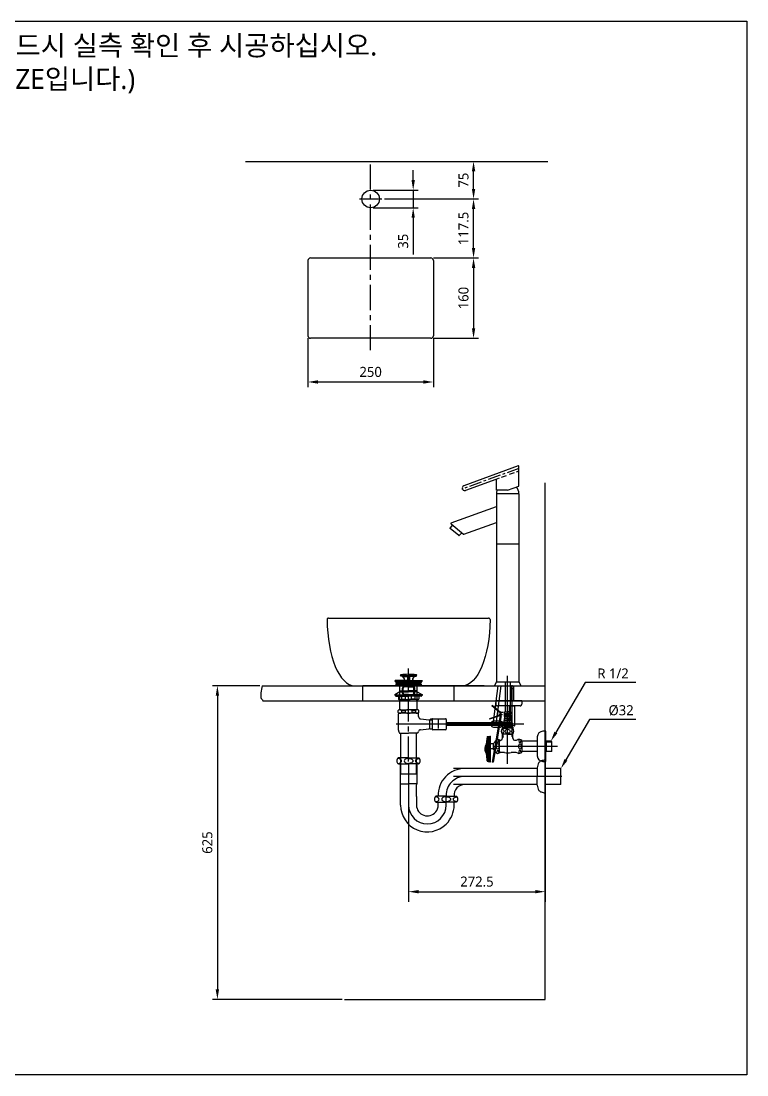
# Model space of a CAD drawing. Extents: x 0 to 3100, y 0 to 2100.
# Drawn here: x 1653 to 3100, y 0 to 2100 of the extents above; entities that cross this region are included whole.
import ezdxf

# ---------------------------------------------------------------- set-up
doc = ezdxf.new("R2010")
doc.units = 0
doc.header["$LTSCALE"] = 20
doc.header["$MEASUREMENT"] = 0
doc.linetypes.add('CENTER', pattern=[2, 1.25, -0.25, 0.25, -0.25])
doc.layers.get('0').update_dxf_attribs({"linetype": 'CONTINUOUS'})
doc.layers.get('DEFPOINTS').update_dxf_attribs({"linetype": 'CONTINUOUS'})
for name, color, linetype in [('1', 1, 'CONTINUOUS'), ('3', 3, 'CONTINUOUS'), ('4', 4, 'CONTINUOUS'), ('5', 5, 'CONTINUOUS'), ('6', 6, 'CONTINUOUS'), ('7', 7, 'CONTINUOUS'), ('CENTER', 2, 'CENTER'), ('CL', 2, 'CENTER'), ('D', 2, 'CONTINUOUS'), ('DWG', 7, 'CONTINUOUS')]:
    doc.layers.add(name, color=color, linetype=linetype)
doc.styles.add('GHS', font='romans', dxfattribs={"bigfont": 'ghs'})
doc.styles.get("Standard").update_dxf_attribs({"font": 'NanumGothic.ttf'})
doc.dimstyles.get("Standard").update_dxf_attribs({"dimtxt": 2.5, "dimasz": 2, "dimexe": 2, "dimexo": 1, "dimgap": 1.5, "dimtad": 1, "dimdec": 0, "dimlfac": 10, "dimrnd": 0.5, "dimzin": 0, "dimdsep": 46, "dimtxsty": 'Standard', "dimcen": 0, "dimclrt": 2, "dimadec": 0, "dimazin": 0, "dimtfac": 1, "dimtdec": 0, "dimtmove": 0, "dimatfit": 3, "dimfxl": 1, "dimtolj": 1, "dimtzin": 0, "dimarcsym": 0})

# ---------------------------------------------------------------- blocks, each defined once
blk = doc.blocks.new('*D54')
at = {"layer": '1', "color": 3, "lineweight": -2, "transparency": 16777216}
for p, q in [((2698.1, 665.1), (2698.1, 345.1)), ((2425.6, 619.7), (2425.6, 345.1)), ((2445.6, 365.1), (2678.1, 365.1))]:
    blk.add_line(p, q, dxfattribs=at)
at = {"layer": '1', "color": 3, "transparency": 16777216}
for points in [[(2445.6, 368.5), (2445.6, 361.8), (2425.6, 365.1)], [(2678.1, 368.5), (2678.1, 361.8), (2698.1, 365.1)]]:
    blk.add_solid(points, dxfattribs=at)
at = {"layer": 'DEFPOINTS', "color": 0, "transparency": 16777216}
for p in [(2698.1, 665.1), (2425.6, 619.7), (2698.1, 365.1)]:
    blk.add_point(p, dxfattribs=at)
at = {"layer": '1', "color": 2, "transparency": 16777216, "insert": (2561.9, 385.1), "char_height": 20, "attachment_point": 5}
blk.add_mtext('\\A1;272.5', dxfattribs=at)
blk = doc.blocks.new('*D55')
at = {"layer": '3', "color": 3, "lineweight": -2, "transparency": 16777216}
for p, q in [((2129, 775.5), (2034.7, 775.5)), ((2044.7, 755.5), (2044.7, 170.5)), ((2293.1, 150.5), (2034.7, 150.5))]:
    blk.add_line(p, q, dxfattribs=at)
at = {"layer": '3', "color": 3, "transparency": 16777216}
for points in [[(2041.3, 755.5), (2048, 755.5), (2044.7, 775.5)], [(2041.3, 170.5), (2048, 170.5), (2044.7, 150.5)]]:
    blk.add_solid(points, dxfattribs=at)
at = {"layer": 'DEFPOINTS', "color": 0, "transparency": 16777216}
for p in [(2134, 775.5), (2044.7, 150.5), (2298.1, 150.5)]:
    blk.add_point(p, dxfattribs=at)
at = {"layer": '3', "color": 2, "transparency": 16777216, "insert": (2024.7, 463), "char_height": 20, "attachment_point": 5, "rotation": 90}
blk.add_mtext('\\A1;625', dxfattribs=at)
blk = doc.blocks.new('*D56')
at = {"layer": '3', "color": 3, "lineweight": -2, "transparency": 16777216}
for p, q in [((2377.6, 1745.5), (2565.2, 1745.5)), ((2555.2, 1648), (2555.2, 1725.5)), ((2475.1, 1628), (2565.2, 1628))]:
    blk.add_line(p, q, dxfattribs=at)
at = {"layer": '3', "color": 3, "transparency": 16777216}
for points in [[(2551.9, 1725.5), (2558.6, 1725.5), (2555.2, 1745.5)], [(2551.9, 1648), (2558.6, 1648), (2555.2, 1628)]]:
    blk.add_solid(points, dxfattribs=at)
at = {"layer": 'DEFPOINTS', "color": 0, "transparency": 16777216}
for p in [(2372.6, 1745.5), (2555.2, 1745.5), (2470.1, 1628)]:
    blk.add_point(p, dxfattribs=at)
at = {"layer": '3', "color": 2, "transparency": 16777216, "insert": (2535.2, 1686.7), "char_height": 20, "attachment_point": 5, "rotation": 90}
blk.add_mtext('\\A1;117.5', dxfattribs=at)
blk = doc.blocks.new('*D57')
at = {"layer": '3', "color": 3, "lineweight": -2, "transparency": 16777216}
for p, q in [((2377.6, 1820.5), (2565.2, 1820.5)), ((2555.2, 1765.5), (2555.2, 1800.5)), ((2377.6, 1745.5), (2565.2, 1745.5))]:
    blk.add_line(p, q, dxfattribs=at)
at = {"layer": '3', "color": 3, "transparency": 16777216}
for points in [[(2551.9, 1800.5), (2558.6, 1800.5), (2555.2, 1820.5)], [(2551.9, 1765.5), (2558.6, 1765.5), (2555.2, 1745.5)]]:
    blk.add_solid(points, dxfattribs=at)
at = {"layer": 'DEFPOINTS', "color": 0, "transparency": 16777216}
for p in [(2372.6, 1820.5), (2555.2, 1820.5), (2372.6, 1745.5)]:
    blk.add_point(p, dxfattribs=at)
at = {"layer": '3', "color": 2, "transparency": 16777216, "insert": (2535.2, 1783), "char_height": 20, "attachment_point": 5, "rotation": 90}
blk.add_mtext('\\A1;75', dxfattribs=at)
blk = doc.blocks.new('*D58')
at = {"layer": '3', "color": 3, "lineweight": -2, "transparency": 16777216}
for p, q in [((2434.9, 1783), (2434.9, 1803)), ((2355.1, 1763), (2444.9, 1763)), ((2434.9, 1763), (2434.9, 1728)), ((2355.1, 1728), (2444.9, 1728)), ((2434.9, 1708), (2434.9, 1634.6))]:
    blk.add_line(p, q, dxfattribs=at)
at = {"layer": '3', "color": 3, "transparency": 16777216}
for points in [[(2431.6, 1783), (2438.2, 1783), (2434.9, 1763)], [(2431.6, 1708), (2438.2, 1708), (2434.9, 1728)]]:
    blk.add_solid(points, dxfattribs=at)
at = {"layer": 'DEFPOINTS', "color": 0, "transparency": 16777216}
for p in [(2350.1, 1763), (2350.1, 1728), (2434.9, 1728)]:
    blk.add_point(p, dxfattribs=at)
at = {"layer": '3', "color": 2, "transparency": 16777216, "insert": (2414.9, 1661.3), "char_height": 20, "attachment_point": 5, "rotation": 90}
blk.add_mtext('\\A1;35', dxfattribs=at)
blk = doc.blocks.new('*D59')
at = {"layer": '3', "color": 3, "lineweight": -2, "transparency": 16777216}
for p, q in [((2475.1, 1628), (2565.2, 1628)), ((2555.2, 1608), (2555.2, 1488)), ((2475.1, 1468), (2565.2, 1468))]:
    blk.add_line(p, q, dxfattribs=at)
at = {"layer": '3', "color": 3, "transparency": 16777216}
for points in [[(2551.9, 1608), (2558.6, 1608), (2555.2, 1628)], [(2551.9, 1488), (2558.6, 1488), (2555.2, 1468)]]:
    blk.add_solid(points, dxfattribs=at)
at = {"layer": 'DEFPOINTS', "color": 0, "transparency": 16777216}
for p in [(2470.1, 1628), (2470.1, 1468), (2555.2, 1468)]:
    blk.add_point(p, dxfattribs=at)
at = {"layer": '3', "color": 2, "transparency": 16777216, "insert": (2535.2, 1548), "char_height": 20, "attachment_point": 5, "rotation": 90}
blk.add_mtext('\\A1;160', dxfattribs=at)
blk = doc.blocks.new('*D60')
at = {"layer": '3', "color": 3, "lineweight": -2, "transparency": 16777216}
for p, q in [((2225.1, 1468), (2225.1, 1370.8)), ((2475.1, 1468), (2475.1, 1370.8)), ((2245.1, 1380.8), (2455.1, 1380.8))]:
    blk.add_line(p, q, dxfattribs=at)
at = {"layer": '3', "color": 3, "transparency": 16777216}
for points in [[(2245.1, 1384.2), (2245.1, 1377.5), (2225.1, 1380.8)], [(2455.1, 1384.2), (2455.1, 1377.5), (2475.1, 1380.8)]]:
    blk.add_solid(points, dxfattribs=at)
at = {"layer": 'DEFPOINTS', "color": 0, "transparency": 16777216}
for p in [(2225.1, 1473), (2475.1, 1473), (2475.1, 1380.8)]:
    blk.add_point(p, dxfattribs=at)
at = {"layer": '3', "color": 2, "transparency": 16777216, "insert": (2350.1, 1400.8), "char_height": 20, "attachment_point": 5}
blk.add_mtext('\\A1;250', dxfattribs=at)

msp = doc.modelspace()

# ---------------------------------------------------------------- linework, layer by layer
at = {"color": 7}
for p, q in [((2225.1471, 1622.9554), (2225.1471, 1472.9554)), ((2230.1471, 1627.9554), (2470.1471, 1627.9554)), ((2475.1471, 1622.9554), (2475.1471, 1472.9554)), ((2470.1471, 1467.9554), (2230.1471, 1467.9554)), ((2274.70976, 775.50261), (2425.64128, 775.50261)), ((2576.5728, 775.50261), (2425.64128, 775.50261))]:
    msp.add_line(p, q, dxfattribs=at)
for p, q in [((2266.15498, 910.50261), (2585.12757, 910.50261)), ((2318.14128, 775.50261), (2533.14128, 775.50261)), ((2318.14128, 775.50261), (2368.14128, 775.50261)), ((2318.14128, 775.50261), (2348.14128, 775.50261))]:
    msp.add_line(p, q)
msp.add_lwpolyline([(2516.64128, 775.50261), (2425.64128, 775.50261), (2334.64128, 775.50261)])
for centre, start, end in [((2230.1471, 1622.9554), 90, 180), ((2470.1471, 1622.9554), 0, 90), ((2230.1471, 1472.9554), 180, 270), ((2470.1471, 1472.9554), 270, 0)]:
    msp.add_arc(centre, 5, start, end, dxfattribs=at)
for centre, start, end in [((2266.15498, 907.50261), 90, 180.52358453), ((2585.12757, 907.50261), 359.47641547, 90)]:
    msp.add_arc(centre, 3, start, end)
msp.add_ellipse((2318.14128, 910.50261), major_axis=(0, 135), ratio=0.4074074074, start_param=1.593223499, end_param=3.1415926536)
at = {"extrusion": (0, 0, -1)}
msp.add_ellipse((2533.14128, 910.50261), major_axis=(0, 135), ratio=0.4074074074, start_param=1.593223499, end_param=3.1415926536, dxfattribs=at)
at = {"layer": '1'}
for p, q in [((2698.14128, 150.50261), (2698.14128, 1179.72416)), ((2334.64128, 745.50261), (2334.64128, 775.50261)), ((2516.64128, 745.50261), (2516.64128, 775.50261)), ((2298.14128, 150.50261), (2698.14128, 150.50261))]:
    msp.add_line(p, q, dxfattribs=at)
at = {"layer": '1', "color": 3}
for p, q in [((2777.49101, 781.69094), (2719.24635, 682.20937)), ((2878.726, 781.69094), (2777.49101, 781.69094)), ((2786.28444, 708.01815), (2739.3383, 627.83437)), ((2878.726, 708.01815), (2786.28444, 708.01815))]:
    msp.add_line(p, q, dxfattribs=at)
at = {"layer": '1'}
msp.add_open_spline([(2134.03031, 775.50261), (2132.47332, 770.69255), (2131.48378, 762.93881), (2130.38503, 751.51331), (2134.16337, 747.84228), (2135.49564, 745.50261)], degree=3, knots=[0.795697532, 0.795697532, 0.795697532, 0.795697532, 2.2002718372, 3.1617295052, 4.1110891985, 4.1110891985, 4.1110891985, 4.1110891985], dxfattribs=at)
at = {"layer": '1', "color": 3}
for points in [[(2722.12292, 680.52519), (2716.36978, 683.89355), (2709.14128, 664.94996)], [(2742.21487, 626.15019), (2736.46173, 629.51855), (2729.23322, 610.57496)]]:
    msp.add_solid(points, dxfattribs=at)
at = {"layer": '3'}
for p, q in [((2398.64128, 785.29569), (2398.64128, 784.69569)), ((2398.64128, 784.69569), (2400.7835, 783.19569)), ((2398.64128, 784.69569), (2425.64128, 784.69569)), ((2408.34128, 785.69569), (2399.04128, 785.69569)), ((2400.33944, 782.99569), (2400.33944, 781.69569)), ((2400.33944, 778.69569), (2400.33944, 777.39569)), ((2406.64128, 783.19569), (2400.53944, 783.19569)), ((2425.64128, 777.19569), (2400.53944, 777.19569)), ((2425.64128, 781.19569), (2400.83944, 781.19569)), ((2425.64128, 779.19569), (2400.83944, 779.19569)), ((2406.64128, 783.19569), (2425.64128, 783.19569)), ((2408.14128, 746.60129), (2408.14128, 777.19569)), ((2425.64128, 785.69569), (2408.34128, 785.69569)), ((2410.64128, 794.29569), (2409.40996, 796.4284)), ((2409.5265, 796.22655), (2425.64128, 796.22655)), ((2425.64128, 794.29569), (2410.64128, 794.29569)), ((2413.15655, 794.1114), (2423.89128, 793.41003)), ((2417.36662, 789.4164), (2414.64841, 793.26937)), ((2415.28485, 785.69569), (2416.73237, 786.53142)), ((2425.64128, 794.29569), (2423.89128, 793.41003)), ((2423.89128, 793.41003), (2423.89128, 785.69569)), ((2425.1236, 794.0337), (2424.69128, 787.62582)), ((2424.69128, 787.65002), (2425.64128, 787.65002)), ((2424.89438, 785.69569), (2424.69128, 787.65002)), ((2441.75606, 796.22655), (2425.64128, 796.22655)), ((2425.64128, 794.29569), (2440.64128, 794.29569)), ((2425.64128, 794.29569), (2427.39128, 793.41003)), ((2426.59128, 787.65002), (2425.64128, 787.65002)), ((2425.64128, 785.69569), (2442.94128, 785.69569)), ((2452.64128, 784.69569), (2425.64128, 784.69569)), ((2444.64128, 783.19569), (2425.64128, 783.19569)), ((2425.64128, 781.19569), (2450.44311, 781.19569)), ((2425.64128, 779.19569), (2450.44311, 779.19569)), ((2425.64128, 777.19569), (2450.74311, 777.19569)), ((2426.15895, 794.0337), (2426.59128, 787.62582)), ((2426.38818, 785.69569), (2426.59128, 787.65002)), ((2438.126, 794.1114), (2427.39128, 793.41003)), ((2427.39128, 793.41003), (2427.39128, 785.69569)), ((2433.91594, 789.4164), (2436.63415, 793.26937)), ((2435.9977, 785.69569), (2434.55018, 786.53142)), ((2440.64128, 794.29569), (2441.8726, 796.4284)), ((2442.94128, 785.69569), (2452.24128, 785.69569)), ((2443.14128, 746.60129), (2443.14128, 777.19569)), ((2444.64128, 783.19569), (2450.74311, 783.19569)), ((2452.64128, 784.69569), (2450.49906, 783.19569)), ((2450.94311, 782.99569), (2450.94311, 781.69569)), ((2450.94311, 778.69569), (2450.94311, 777.39569)), ((2452.64128, 785.29569), (2452.64128, 784.69569)), ((2408.14128, 763.60129), (2398.14128, 757.60129)), ((2398.14128, 756.60129), (2398.14128, 757.60129)), ((2398.14128, 757.60129), (2425.64128, 757.60129)), ((2408.14128, 756.60129), (2398.14128, 756.60129)), ((2399.94915, 756.60129), (2399.94915, 755.30129)), ((2408.84128, 765.69569), (2408.14128, 766.90813)), ((2408.14128, 765.69569), (2425.64128, 765.69569)), ((2408.14128, 763.60129), (2425.64128, 763.60129)), ((2443.14128, 756.60129), (2408.14128, 756.60129)), ((2408.84128, 763.60129), (2408.84128, 765.69569)), ((2413.26691, 760.69569), (2413.26691, 770.69569)), ((2415.03468, 760.69569), (2415.03468, 770.69569)), ((2425.64128, 773.19569), (2415.76691, 773.19569)), ((2425.64128, 758.19569), (2415.76691, 758.19569)), ((2425.64128, 757.60129), (2417.32369, 757.60129)), ((2425.64128, 773.19569), (2435.51565, 773.19569)), ((2443.14128, 765.69569), (2425.64128, 765.69569)), ((2443.14128, 763.60129), (2425.64128, 763.60129)), ((2425.64128, 758.19569), (2435.51565, 758.19569)), ((2453.14128, 757.60129), (2425.64128, 757.60129)), ((2436.24788, 760.69569), (2436.24788, 770.69569)), ((2438.01565, 760.69569), (2438.01565, 770.69569)), ((2442.44128, 765.69569), (2443.14128, 766.90813)), ((2442.44128, 763.60129), (2442.44128, 765.69569)), ((2443.14128, 763.60129), (2453.14128, 757.60129)), ((2443.14128, 756.60129), (2453.14128, 756.60129)), ((2451.33341, 756.60129), (2451.33341, 755.30129)), ((2453.14128, 756.60129), (2453.14128, 757.60129)), ((2400.44915, 754.80129), (2405.44915, 754.80129)), ((2405.44915, 754.80129), (2405.44915, 748.67864)), ((2405.44915, 754.80129), (2425.64128, 754.80129)), ((2406.44915, 748.10129), (2405.44915, 748.67864)), ((2406.44915, 748.10129), (2407.84915, 748.10129)), ((2407.84915, 748.10129), (2425.64128, 748.10129)), ((2408.14128, 727.69005), (2408.14128, 748.10129)), ((2412.22393, 748.67864), (2412.22393, 754.80129)), ((2412.22393, 748.67864), (2419.62459, 748.67864)), ((2419.62459, 748.67864), (2419.62459, 754.80129)), ((2445.83341, 754.80129), (2425.64128, 754.80129)), ((2443.43341, 748.10129), (2425.64128, 748.10129)), ((2431.65796, 748.67864), (2431.65796, 754.80129)), ((2439.05863, 748.67864), (2431.65796, 748.67864)), ((2439.05863, 748.67864), (2439.05863, 754.80129)), ((2443.14128, 727.69005), (2443.14128, 748.10129)), ((2444.83341, 748.10129), (2443.43341, 748.10129)), ((2444.83341, 748.10129), (2445.83341, 748.67864)), ((2450.83341, 754.80129), (2445.83341, 754.80129)), ((2445.83341, 754.80129), (2445.83341, 748.67864)), ((2404.89758, 722.13907), (2404.89758, 726.25232)), ((2405.64128, 687.09335), (2405.64128, 719.69569)), ((2425.64128, 720.69569), (2406.64128, 720.69569)), ((2408.28497, 727.69569), (2425.39758, 727.69569)), ((2411.67236, 726.25232), (2411.67236, 722.13907)), ((2411.67236, 726.25232), (2419.07303, 726.25232)), ((2411.67236, 722.13907), (2419.07303, 722.13907)), ((2419.07303, 726.25232), (2419.07303, 722.13907)), ((2442.99758, 720.69569), (2425.64128, 720.69569)), ((2442.99758, 727.69569), (2425.88497, 727.69569)), ((2439.61019, 726.25232), (2432.20953, 726.25232)), ((2432.20953, 726.25232), (2432.20953, 722.13907)), ((2439.61019, 722.13907), (2432.20953, 722.13907)), ((2439.61019, 726.25232), (2439.61019, 722.13907)), ((2442.44128, 720.69569), (2442.99758, 720.69569)), ((2442.99758, 720.69569), (2443.39758, 720.69569)), ((2444.64128, 720.69569), (2443.14128, 720.69569)), ((2445.64128, 714.33145), (2445.64128, 719.69569)), ((2446.38497, 722.13907), (2446.38497, 726.25232)), ((2655.36376, 698.87674), (2401.08713, 698.87674)), ((2450.10861, 709.35991), (2466.14284, 707.64195)), ((2468.17151, 707.89569), (2473.27708, 707.89569)), ((2468.31059, 689.44569), (2468.31059, 707.94569)), ((2469.64128, 708.69569), (2469.64128, 707.89569)), ((2473.30248, 708.69569), (2469.64128, 708.69569)), ((2473.27708, 707.89569), (2473.27708, 708.89569)), ((2473.27708, 688.49569), (2473.27708, 707.89569)), ((2474.07708, 709.69569), (2499.27708, 709.69569)), ((2485.64128, 690.15778), (2485.64128, 707.59569)), ((2500.77708, 708.19569), (2500.77708, 702.4245)), ((2500.77708, 702.4245), (2500.77708, 689.19569)), ((2617.27451, 701.37674), (2500.77708, 701.37674)), ((2617.17853, 696.37674), (2500.77708, 696.37674)), ((2594.68233, 693.18534), (2606.00496, 693.16796)), ((2605.75887, 704.66835), (2594.69998, 704.68532)), ((2609.04526, 704.6633), (2605.75887, 704.66835)), ((2606.00496, 693.16796), (2609.02761, 693.16332)), ((2632.36836, 701.37674), (2608.97611, 701.37674)), ((2632.35915, 696.37674), (2609.02365, 696.37674)), ((2632.35992, 696.37751), (2632.3676, 701.3775)), ((2632.86683, 700.87673), (2632.3676, 701.3775)), ((2632.86069, 696.87674), (2632.86683, 700.87673)), ((2407.64128, 680.69569), (2425.64128, 680.69569)), ((2409.76628, 680.69569), (2409.76628, 599.69569)), ((2443.64128, 680.69569), (2425.64128, 680.69569)), ((2441.51628, 599.69569), (2441.51628, 680.69569)), ((2449.51016, 687.96736), (2466.14284, 689.74943)), ((2468.31059, 689.44569), (2473.27708, 689.44569)), ((2469.64128, 688.69569), (2469.64128, 689.49569)), ((2473.30248, 688.69569), (2469.64128, 688.69569)), ((2499.27708, 687.69569), (2474.07708, 687.69569)), ((2409.76628, 599.69569), (2441.51628, 599.69569)), ((2441.51628, 599.69569), (2440.81628, 599.69569))]:
    msp.add_line(p, q, dxfattribs=at)
for points in [[(2595.35787, 698.93431, -0.0457215357), (2595.2462, 697.73594, -0.0593015348), (2594.96914, 696.84894, -0.1010586224), (2594.47185, 696.15627, -0.1892733446), (2594.03706, 695.98633, -0.1892733446), (2593.60279, 696.1576, -0.0442380887), (2593.35109, 696.43738, -0.0593015348)], [(2593.35877, 701.43738, -0.0442380887), (2593.61132, 701.71639, -0.1892733446), (2594.04612, 701.88632, -0.1892733446), (2594.48038, 701.71506, -0.1010586224), (2594.97554, 701.02086, -0.0593015348), (2595.24988, 700.13301, -0.0457215357), (2595.35787, 698.93431, -0.0457215357)], [(2608.36972, 698.91433, 0.0457215357), (2608.47771, 697.71563, 0.0593015348), (2608.75205, 696.82778, 0.1010586224), (2609.24721, 696.13359, 0.1892733446), (2609.68147, 695.96232, 0.1892733446), (2610.11627, 696.13225, 0.0442380887), (2610.36882, 696.41126, 0.0593015348)], [(2610.3765, 701.41126, 0.0442380887), (2610.1248, 701.69104, 0.1892733446), (2609.69053, 701.86231, 0.1892733446), (2609.25574, 701.69238, 0.1010586224), (2608.75845, 700.9997, 0.0593015348), (2608.48139, 700.1127, 0.0457215357), (2608.36972, 698.91433, 0.0457215357)]]:
    msp.add_lwpolyline(points, format="xyb", dxfattribs=at)
for centre, radius, start, end in [((2425.64128, 678.29569), 120, 90, 97.32041367), ((2425.64128, 678.29569), 120, 82.67958633, 90), ((2399.04128, 785.29569), 0.4, 90, 180), ((2400.53944, 782.99569), 0.2, 90, 180), ((2400.83944, 781.69569), 0.5, 180, 270), ((2400.83944, 778.69569), 0.5, 90, 180), ((2400.53944, 777.39569), 0.2, 180, 270), ((2404.14128, 780.19569), 1, 270, 90), ((2410.49128, 796.22655), 1.1, 97.32041367, 169.42619898), ((2413.01417, 792.11644), 2, 35.20232507, 86.26180949), ((2415.73237, 788.26347), 2, 300, 35.20232507), ((2435.55018, 788.26347), 2, 144.79767493, 240), ((2438.26839, 792.11644), 2, 93.73819051, 144.79767493), ((2440.79128, 796.22655), 1.1, 10.57380102, 82.67958633), ((2447.14128, 780.19569), 1, 90, 270), ((2450.44311, 781.69569), 0.5, 270, 0), ((2450.44311, 778.69569), 0.5, 0, 90), ((2450.74311, 782.99569), 0.2, 0, 90), ((2450.74311, 777.39569), 0.2, 270, 0), ((2452.24128, 785.29569), 0.4, 0, 90), ((2415.76691, 770.69569), 2.5, 90, 180), ((2415.76691, 760.69569), 2.5, 180, 270), ((2417.53468, 770.69569), 2.5, 90, 180), ((2417.53468, 760.69569), 2.5, 180, 270), ((2433.74788, 770.69569), 2.5, 0, 90), ((2433.74788, 760.69569), 2.5, 270, 0), ((2435.51565, 770.69569), 2.5, 0, 90), ((2435.51565, 760.69569), 2.5, 270, 0), ((2400.44915, 755.30129), 0.5, 180, 270), ((2408.83654, 758.28049), 10.18185, 250.56792502, 289.43207498), ((2425.44914, 777.55362), 29.45658, 258.59556617, 270.3737354), ((2425.83342, 777.55362), 29.45658, 269.6262646, 281.40443383), ((2442.44602, 758.28049), 10.18185, 250.56792502, 289.43207498), ((2450.83341, 755.30129), 0.5, 270, 0), ((2408.28497, 722.98789), 4.70435, 43.94093732, 136.05906268), ((2408.28497, 725.40349), 4.70435, 223.94093732, 316.05906268), ((2406.64128, 719.69569), 1, 90, 180), ((2425.17539, 714.09121), 13.60629, 89.06429532, 116.64718661), ((2425.17539, 734.30017), 13.60629, 243.35281339, 270.93570468), ((2426.10717, 714.09121), 13.60629, 63.35281339, 90.93570468), ((2426.10717, 734.30017), 13.60629, 269.06429532, 296.64718661), ((2442.99758, 722.98789), 4.70435, 43.94093732, 136.05906268), ((2442.99758, 725.40349), 4.70435, 223.94093732, 316.05906268), ((2444.64128, 719.69569), 1, 0, 90), ((2450.64128, 714.33145), 5, 180, 263.88449643), ((2466.54974, 712.62537), 5, 265.33216468, 308.19271972), ((2474.07708, 708.89569), 0.8, 90, 180), ((2499.27708, 708.19569), 1.5, 0, 90), ((2594.69001, 698.18533), 5, 200.39936666, 269.91205155), ((2594.69231, 699.68533), 5, 89.91205155, 159.42473643), ((2609.03528, 698.16331), 5, 269.91205155, 339.42473643), ((2609.03758, 699.66331), 5, 20.39936666, 89.91205155), ((2418.62968, 687.64228), 13, 182.42004342, 212.30000816), ((2432.65287, 687.64228), 13, 327.69999184, 345.040466), ((2450.04282, 682.99581), 5, 96.11547581, 165.04046432), ((2466.54974, 684.76602), 5, 51.80728028, 94.66783532), ((2474.07708, 688.49569), 0.8, 180, 270), ((2499.27708, 689.19569), 1.5, 270, 0)]:
    msp.add_arc(centre, radius, start, end, dxfattribs=at)
at = {"layer": '4'}
for p, q in [((2409.39128, 631.69996), (2405.09978, 631.69996)), ((2409.39128, 631.69996), (2405.09978, 631.69996)), ((2425.64128, 631.69996), (2409.39128, 631.69996)), ((2425.64128, 631.69996), (2409.39128, 631.69996)), ((2425.64128, 631.69996), (2441.89128, 631.69996)), ((2425.64128, 631.69996), (2441.89128, 631.69996)), ((2441.89128, 631.69996), (2446.18278, 631.69996)), ((2441.89128, 631.69996), (2446.18278, 631.69996)), ((2405.49128, 619.69996), (2405.09978, 619.69996)), ((2405.49128, 619.69996), (2425.64128, 619.69996)), ((2408.84128, 619.69996), (2408.84128, 579.91984)), ((2445.79128, 619.69996), (2425.64128, 619.69996)), ((2442.44128, 619.69996), (2442.44128, 579.91984)), ((2445.79128, 619.69996), (2446.18278, 619.69996)), ((2682.1613, 610.57496), (2515.3703, 610.57496)), ((2682.1613, 612.09469), (2682.1613, 594.69996)), ((2698.14128, 594.69996), (2698.14128, 627.19996)), ((2729.23322, 610.57496), (2698.14128, 610.57496)), ((2729.23322, 578.82496), (2729.23322, 610.57496)), ((2731.23322, 594.69996), (2515.3703, 594.69996)), ((2682.1613, 577.30522), (2682.1613, 594.69996)), ((2698.14128, 594.69996), (2698.14128, 562.19996)), ((2408.84128, 579.91984), (2425.64128, 579.91984)), ((2409.76628, 537.69996), (2409.76628, 578.27496)), ((2442.44128, 579.91984), (2425.64128, 579.91984)), ((2441.51628, 555.09576), (2441.51628, 578.27496)), ((2682.1613, 578.82496), (2515.3703, 578.82496)), ((2729.23322, 578.82496), (2698.14128, 578.82496)), ((2441.51628, 555.09576), (2441.51628, 537.69996)), ((2484.31333, 555.39996), (2480.02183, 555.39996)), ((2500.56333, 555.39996), (2484.31333, 555.39996)), ((2500.56333, 555.39996), (2500.64128, 555.39996)), ((2500.64128, 537.69996), (2500.64128, 556.36319)), ((2500.71923, 555.39996), (2500.64128, 555.39996)), ((2500.71923, 555.39996), (2516.96923, 555.39996)), ((2516.96923, 555.39996), (2521.26073, 555.39996)), ((2480.41333, 543.39996), (2500.56333, 543.39996)), ((2483.84128, 543.39996), (2483.84128, 542.69996)), ((2484.76628, 537.69996), (2484.76628, 541.14578)), ((2520.86923, 543.39996), (2500.71923, 543.39996)), ((2516.51628, 537.69996), (2516.51628, 543.39996))]:
    msp.add_line(p, q, dxfattribs=at)
for points in [[(2411.44645, 625.69996, 0.1552173896), (2410.85596, 627.55628, 0.1067472438), (2408.79425, 629.44696, 0.0730430096), (2406.02439, 630.56497, 0.0285110883), (2404.29563, 630.88099, 0.05952259)], [(2425.64128, 630.69996, 0.0575374245), (2422.08373, 630.28921, 0.0712191074), (2419.38378, 629.23549, 0.1063733648), (2417.36098, 627.43889, 0.159482965)], [(2425.64128, 630.69996, 0.0575374245), (2422.08373, 630.28921, 0.0712191074), (2419.38378, 629.23549, 0.1063733648), (2417.36098, 627.43889, 0.159482965)], [(2425.64128, 630.69996, -0.0575374245), (2429.19882, 630.28921, -0.0712191074), (2431.89877, 629.23549, -0.1063733648), (2433.92158, 627.43889, -0.159482965)], [(2425.64128, 630.69996, -0.0575374245), (2429.19882, 630.28921, -0.0712191074), (2431.89877, 629.23549, -0.1063733648), (2433.92158, 627.43889, -0.159482965)], [(2439.83611, 625.69996, -0.1552173896), (2440.4266, 627.55628, -0.1067472438), (2442.48831, 629.44696, -0.0730430096), (2445.25817, 630.56497, -0.0285110883), (2446.98692, 630.88099, -0.05952259)], [(2404.29563, 620.51892, 0.0285110883), (2406.02439, 620.83494, 0.0730430096), (2408.79425, 621.95296, 0.1067472438), (2410.85596, 623.84363, 0.1552173896), (2411.44645, 625.69996, 0.1552173896)], [(2417.36098, 627.43889, 0.3272904533), (2417.36098, 623.96102, 0.1063733853), (2419.38378, 622.16442, 0.0712191074), (2422.08373, 621.1107, 0.0575374245), (2425.64128, 620.69996, 0.0575374245)], [(2433.92158, 627.43889, -0.3272904533), (2433.92158, 623.96102, -0.1063733853), (2431.89877, 622.16442, -0.0712191074), (2429.19882, 621.1107, -0.0575374245), (2425.64128, 620.69996, -0.0575374245)], [(2446.98692, 620.51892, -0.0285110883), (2445.25817, 620.83494, -0.0730430096), (2442.48831, 621.95296, -0.1067472438), (2440.4266, 623.84363, -0.1552173896), (2439.83611, 625.69996, -0.1552173896)], [(2486.3685, 549.39996, 0.1552173896), (2485.77801, 551.25628, 0.1067472438), (2483.7163, 553.14696, 0.0730430096), (2480.94644, 554.26497, 0.0285110883), (2479.21768, 554.58099, 0.05952259)], [(2479.21768, 544.21892, 0.0285110883), (2480.94644, 544.53494, 0.0730430096), (2483.7163, 545.65296, 0.1067472438), (2485.77801, 547.54363, 0.1552173896), (2486.3685, 549.39996, 0.1552173896)], [(2492.28303, 551.13889, 0.3272904533), (2492.28303, 547.66102, 0.1063733853), (2494.30583, 545.86442, 0.0712191074), (2497.00579, 544.8107, 0.0575374245), (2500.56333, 544.39996, 0.0575374245)], [(2500.64128, 554.39976, 0.0587898964), (2497.00579, 553.98921, 0.0712191074), (2494.30583, 552.93549, 0.1063733648), (2492.28303, 551.13889, 0.159482965)], [(2500.64128, 554.39976, -0.0587898964), (2504.27677, 553.98921, -0.0712191074), (2506.97672, 552.93549, -0.1063733648), (2508.99952, 551.13889, -0.159482965)], [(2508.99953, 551.13889, -0.3272904533), (2508.99952, 547.66102, -0.1063733853), (2506.97672, 545.86442, -0.0712191074), (2504.27677, 544.8107, -0.0575374245), (2500.71923, 544.39996, -0.0575374245)], [(2514.91406, 549.39996, -0.1552173896), (2515.50455, 551.25628, -0.1067472438), (2517.56625, 553.14696, -0.0730430096), (2520.33612, 554.26497, -0.0285110883), (2522.06487, 554.58099, -0.05952259)], [(2522.06487, 544.21892, -0.0285110883), (2520.33612, 544.53494, -0.0730430096), (2517.56625, 545.65296, -0.1067472438), (2515.50455, 547.54363, -0.1552173896), (2514.91406, 549.39996, -0.1552173896)]]:
    msp.add_lwpolyline(points, format="xyb", dxfattribs=at)
for centre, radius, start, end in [((2410.39128, 625.69996), 8, 131.40962211, 228.59037789), ((2440.89128, 625.69996), 8, 311.40962211, 48.59037789), ((2537.8703, 557.19996), 53.375, 90, 181.93258944), ((2702.14128, 611.19996), 20, 146.20771163, 177.43591199), ((2693.48575, 616.27812), 10, 111.1926769, 142.80345081), ((2699.64128, 597.23748), 30, 92.86598398, 109.00713612), ((2537.8703, 557.19996), 37.5, 90, 180.65397811), ((2409.84128, 579.91984), 1, 180, 238.70258778), ((2408.84128, 578.27496), 0.925, 0, 58.70258778), ((2442.44128, 578.27496), 0.925, 121.29741222, 180), ((2441.44128, 579.91984), 1, 301.29741222, 0), ((2537.8703, 557.19996), 21.625, 90, 184.77465278), ((2702.14128, 578.19996), 20, 182.56408801, 213.79228837), ((2693.48575, 573.12179), 10, 217.19654919, 248.8073231), ((2485.31333, 549.39996), 8, 131.40962211, 228.59037789), ((2515.96923, 549.39996), 8, 311.40962211, 48.59037789), ((2699.64128, 592.16243), 30, 250.99286388, 267.13401602), ((2463.14128, 537.69996), 53.375, 180, 314.94029898), ((2463.14128, 537.69996), 37.5, 180, 0), ((2463.14128, 537.69996), 21.625, 180, 320.7959681), ((2463.14128, 537.69996), 21.625, 320.7959681, 0), ((2467.8025, 532.10179), 19.22404, 28.06365478, 33.45608391), ((2463.14128, 537.69996), 53.375, 314.94029898, 0)]:
    msp.add_arc(centre, radius, start, end, dxfattribs=at)
at = {"layer": '5'}
for p, q in [((2100.4754, 1820.4554), (2703.02057, 1820.4554)), ((2134.03031, 775.50261), (2698.14128, 775.50261)), ((2135.49564, 745.50261), (2698.14128, 745.50261))]:
    msp.add_line(p, q, dxfattribs=at)
at = {"layer": '5', "color": 212}
msp.add_lwpolyline([(0, 2100), (3100, 2100), (3100, 0), (0, 0)], close=True, dxfattribs=at)
at = {"layer": '6'}
for p, q in [((2617.89128, 782.08546), (2617.89128, 723.79996)), ((2623.14128, 619.98741), (2623.14128, 795.09579)), ((2628.39128, 782.08546), (2628.39128, 723.79996)), ((2616.64128, 719.97153), (2616.64128, 723.79996)), ((2616.64128, 723.79996), (2623.14128, 723.79996)), ((2616.64128, 719.97153), (2617.14128, 719.47153)), ((2616.64128, 719.97153), (2623.14128, 719.97153)), ((2616.64128, 717.12838), (2617.14128, 717.62838)), ((2616.64128, 714.47153), (2616.64128, 717.12838)), ((2616.64128, 717.12838), (2623.14128, 717.12838)), ((2616.64128, 714.47153), (2617.14128, 713.97153)), ((2616.64128, 714.47153), (2623.14128, 714.47153)), ((2617.14128, 717.62838), (2617.14128, 719.47153)), ((2617.14128, 719.47153), (2623.14128, 719.47153)), ((2617.14128, 717.62838), (2623.14128, 717.62838)), ((2629.64128, 723.79996), (2623.14128, 723.79996)), ((2629.64128, 719.97153), (2623.14128, 719.97153)), ((2629.14128, 719.47153), (2623.14128, 719.47153)), ((2629.14128, 717.62838), (2623.14128, 717.62838)), ((2629.64128, 717.12838), (2623.14128, 717.12838)), ((2629.64128, 714.47153), (2623.14128, 714.47153)), ((2629.64128, 719.97153), (2629.14128, 719.47153)), ((2629.14128, 717.62838), (2629.14128, 719.47153)), ((2629.64128, 717.12838), (2629.14128, 717.62838)), ((2629.64128, 714.47153), (2629.14128, 713.97153)), ((2629.64128, 719.97153), (2629.64128, 723.79996)), ((2629.64128, 714.47153), (2629.64128, 717.12838)), ((2613.14128, 693.29996), (2612.64128, 692.79996)), ((2623.14128, 693.29996), (2613.14128, 693.29996)), ((2614.04128, 698.54996), (2614.04128, 702.04996)), ((2623.14128, 702.54996), (2614.54128, 702.54996)), ((2623.14128, 698.04996), (2614.54128, 698.04996)), ((2615.54128, 705.29996), (2615.54128, 702.54996)), ((2623.14128, 705.29996), (2615.54128, 705.29996)), ((2615.54128, 695.29996), (2615.54128, 698.04996)), ((2623.14128, 695.29996), (2615.54128, 695.29996)), ((2616.14128, 705.29996), (2616.14128, 706.49996)), ((2616.14128, 695.29996), (2616.14128, 693.79996)), ((2618.89128, 706.79996), (2616.44128, 706.79996)), ((2617.14128, 710.79996), (2616.64128, 710.29996)), ((2616.64128, 707.29996), (2616.64128, 710.29996)), ((2623.14128, 710.29996), (2616.64128, 710.29996)), ((2616.64128, 707.29996), (2623.14128, 707.29996)), ((2617.14128, 713.97153), (2617.14128, 710.79996)), ((2617.14128, 713.97153), (2623.14128, 713.97153)), ((2617.14128, 710.79996), (2623.14128, 710.79996)), ((2623.14128, 706.79996), (2617.14128, 706.79996)), ((2623.14128, 693.29996), (2617.69128, 693.29996)), ((2618.89128, 706.79996), (2618.89128, 707.29996)), ((2629.14128, 713.97153), (2623.14128, 713.97153)), ((2629.14128, 710.79996), (2623.14128, 710.79996)), ((2623.14128, 710.29996), (2629.64128, 710.29996)), ((2629.64128, 707.29996), (2623.14128, 707.29996)), ((2623.14128, 706.79996), (2629.14128, 706.79996)), ((2623.14128, 705.29996), (2630.74128, 705.29996)), ((2623.14128, 702.54996), (2631.74128, 702.54996)), ((2623.14128, 698.04996), (2631.74128, 698.04996)), ((2623.14128, 695.29996), (2630.74128, 695.29996)), ((2623.14128, 693.29996), (2633.14128, 693.29996)), ((2623.14128, 693.29996), (2628.59128, 693.29996)), ((2627.39128, 706.79996), (2627.39128, 707.29996)), ((2627.39128, 706.79996), (2629.84128, 706.79996)), ((2629.14128, 713.97153), (2629.14128, 710.79996)), ((2629.14128, 710.79996), (2629.64128, 710.29996)), ((2629.64128, 707.29996), (2629.64128, 710.29996)), ((2630.14128, 705.29996), (2630.14128, 706.49996)), ((2630.14128, 695.29996), (2630.14128, 693.79996)), ((2630.74128, 705.29996), (2630.74128, 702.54996)), ((2630.74128, 695.29996), (2630.74128, 698.04996)), ((2632.24128, 698.54996), (2632.24128, 702.04996)), ((2632.35915, 701.37674), (2632.86069, 701.87674)), ((2633.14128, 693.29996), (2633.64128, 692.79996)), ((2582.22609, 673.69996), (2582.22609, 649.69996)), ((2582.81753, 674.19996), (2583.64128, 674.19996)), ((2583.64128, 674.19996), (2584.14128, 674.69996)), ((2583.64128, 674.19996), (2583.64128, 649.69996)), ((2584.14128, 674.69996), (2584.14128, 649.69996)), ((2584.14128, 674.69996), (2587.34128, 674.69996)), ((2584.14128, 674.28848), (2587.64128, 674.28848)), ((2584.14128, 673.28848), (2587.64128, 673.28848)), ((2584.14128, 672.28848), (2587.64128, 672.28848)), ((2587.64128, 674.99996), (2587.64128, 675.19996)), ((2587.64128, 675.19996), (2589.14128, 675.19996)), ((2587.64128, 674.99996), (2587.64128, 649.69996)), ((2589.14128, 674.19996), (2589.14128, 675.19996)), ((2589.14128, 649.69996), (2589.14128, 674.19996)), ((2612.64128, 692.79996), (2612.64128, 690.69996)), ((2612.64128, 692.79996), (2623.14128, 692.79996)), ((2612.64128, 690.69996), (2623.14128, 690.69996)), ((2623.14128, 678.69996), (2612.64128, 678.69996)), ((2633.64128, 678.69996), (2612.64128, 678.69996)), ((2612.64128, 671.19996), (2612.64128, 678.69996)), ((2613.89128, 674.69996), (2612.64128, 672.53489)), ((2613.89128, 674.69996), (2612.64128, 674.69996)), ((2613.89128, 674.69996), (2613.89128, 678.69996)), ((2633.64128, 692.79996), (2623.14128, 692.79996)), ((2633.64128, 690.69996), (2623.14128, 690.69996)), ((2623.14128, 678.69996), (2633.64128, 678.69996)), ((2632.39128, 674.69996), (2632.39128, 678.69996)), ((2632.39128, 674.69996), (2633.64128, 672.53489)), ((2633.64128, 674.69996), (2632.39128, 674.69996)), ((2633.64128, 692.79996), (2633.64128, 690.69996)), ((2633.64128, 670.78833), (2633.64128, 678.69996)), ((2682.26556, 673.69996), (2682.26556, 635.69996)), ((2699.26556, 684.69996), (2693.26556, 684.69996)), ((2699.26556, 624.69996), (2699.26556, 684.69996)), ((2584.14128, 671.28848), (2587.64128, 671.28848)), ((2584.14128, 670.28848), (2587.64128, 670.28848)), ((2584.14128, 669.28848), (2587.64128, 669.28848)), ((2584.14128, 668.28848), (2587.64128, 668.28848)), ((2584.14128, 667.28848), (2587.64128, 667.28848)), ((2584.14128, 666.28848), (2587.64128, 666.28848)), ((2584.14128, 665.28848), (2587.64128, 665.28848)), ((2584.14128, 664.28848), (2587.64128, 664.28848)), ((2584.14128, 663.28848), (2587.64128, 663.28848)), ((2584.14128, 662.28848), (2587.64128, 662.28848)), ((2584.14128, 661.28848), (2587.64128, 661.28848)), ((2584.14128, 660.28848), (2587.64128, 660.28848)), ((2584.14128, 659.28848), (2587.64128, 659.28848)), ((2584.14128, 658.28848), (2587.64128, 658.28848)), ((2584.14128, 657.28848), (2587.64128, 657.28848)), ((2584.14128, 656.28848), (2587.64128, 656.28848)), ((2584.14128, 655.28848), (2587.64128, 655.28848)), ((2584.14128, 654.28848), (2587.64128, 654.28848)), ((2584.14128, 653.28848), (2587.64128, 653.28848)), ((2584.14128, 652.28848), (2587.64128, 652.28848)), ((2584.14128, 651.28848), (2587.64128, 651.28848)), ((2594.22788, 659.44996), (2589.14128, 659.44996)), ((2594.22788, 660.4323), (2594.22788, 659.44996)), ((2594.22788, 659.44996), (2594.22788, 649.94996)), ((2722.8011, 654.69996), (2596.25919, 654.69996)), ((2599.11447, 666.02147), (2598.5621, 665.06475)), ((2607.22788, 666.69996), (2607.22788, 667.42067)), ((2607.22788, 642.69996), (2607.22788, 666.69996)), ((2608.14128, 666.69996), (2607.22788, 666.69996)), ((2608.14128, 665.94996), (2607.22788, 665.94996)), ((2608.14128, 665.94996), (2609.44032, 666.89154)), ((2608.14128, 665.94996), (2608.14128, 666.69996)), ((2682.26556, 664.94996), (2651.14128, 664.94996)), ((2651.14128, 663.94996), (2651.14128, 645.44996)), ((2651.14241, 663.95108), (2651.14241, 666.69885)), ((2710.26556, 664.94996), (2699.26556, 664.94996)), ((2699.26556, 664.333), (2699.26556, 645.06757)), ((2700.76556, 663.94996), (2699.76556, 664.94996)), ((2700.76556, 644.44996), (2700.76556, 664.94996)), ((2700.76556, 663.94996), (2711.26556, 663.94996)), ((2711.26556, 663.94996), (2710.26556, 664.94996)), ((2711.14128, 645.44996), (2711.14128, 663.94996)), ((2582.22609, 625.69996), (2582.22609, 649.69996)), ((2583.64128, 625.19996), (2583.64128, 649.69996)), ((2584.14128, 650.28848), (2587.64128, 650.28848)), ((2584.14128, 624.69996), (2584.14128, 649.69996)), ((2584.14128, 649.11144), (2587.64128, 649.11144)), ((2584.14128, 648.11144), (2587.64128, 648.11144)), ((2584.14128, 647.11144), (2587.64128, 647.11144)), ((2584.14128, 646.11144), (2587.64128, 646.11144)), ((2584.14128, 645.11144), (2587.64128, 645.11144)), ((2584.14128, 644.11144), (2587.64128, 644.11144)), ((2584.14128, 643.11144), (2587.64128, 643.11144)), ((2584.14128, 642.11144), (2587.64128, 642.11144)), ((2584.14128, 641.11144), (2587.64128, 641.11144)), ((2584.14128, 640.11144), (2587.64128, 640.11144)), ((2584.14128, 639.11144), (2587.64128, 639.11144)), ((2584.14128, 638.11144), (2587.64128, 638.11144)), ((2584.14128, 637.11144), (2587.64128, 637.11144)), ((2584.14128, 636.11144), (2587.64128, 636.11144)), ((2584.14128, 635.11144), (2587.64128, 635.11144)), ((2584.14128, 634.11144), (2587.64128, 634.11144)), ((2584.14128, 633.11144), (2587.64128, 633.11144)), ((2584.14128, 632.11144), (2587.64128, 632.11144)), ((2584.14128, 631.11144), (2587.64128, 631.11144)), ((2584.14128, 630.11144), (2587.64128, 630.11144)), ((2587.64128, 624.39996), (2587.64128, 649.69996)), ((2594.22788, 649.94996), (2589.14128, 649.94996)), ((2589.14128, 624.19996), (2589.14128, 649.69996)), ((2594.22788, 648.96761), (2594.22788, 649.94996)), ((2599.11447, 643.37844), (2598.5621, 644.33517)), ((2608.14128, 643.44996), (2607.22788, 643.44996)), ((2610.85307, 642.69996), (2607.22788, 642.69996)), ((2607.22788, 641.97924), (2607.22788, 642.69996)), ((2608.14128, 643.44996), (2609.44032, 642.69996)), ((2608.14128, 642.69996), (2608.14128, 643.44996)), ((2651.14128, 642.69996), (2651.14128, 645.44996)), ((2682.26556, 644.44996), (2651.14128, 644.44996)), ((2651.14128, 644.44996), (2651.14128, 644.26822)), ((2651.14128, 642.69996), (2651.14128, 644.26822)), ((2710.26556, 644.44996), (2699.26556, 644.44996)), ((2699.76556, 644.44996), (2700.76556, 645.44996)), ((2700.76556, 645.44996), (2711.26556, 645.44996)), ((2710.26556, 644.44996), (2711.26556, 645.44996)), ((2582.81753, 625.19996), (2583.64128, 625.19996)), ((2583.64128, 625.19996), (2584.14128, 624.69996)), ((2584.14128, 629.11144), (2587.64128, 629.11144)), ((2584.14128, 628.11144), (2587.64128, 628.11144)), ((2584.14128, 627.11144), (2587.64128, 627.11144)), ((2584.14128, 626.11144), (2587.64128, 626.11144)), ((2584.14128, 625.11144), (2587.64128, 625.11144)), ((2584.14128, 624.69996), (2587.34128, 624.69996)), ((2587.64128, 624.19996), (2587.64128, 624.39996)), ((2587.64128, 624.19996), (2589.14128, 624.19996)), ((2693.26556, 624.69996), (2699.26556, 624.69996))]:
    msp.add_line(p, q, dxfattribs=at)
for centre, radius, start, end in [((2614.54128, 702.04996), 0.5, 90, 180), ((2614.54128, 698.54996), 0.5, 180, 270), ((2615.64128, 693.79996), 0.5, 270, 360), ((2616.44128, 706.49996), 0.3, 90, 180), ((2629.84128, 706.49996), 0.3, 0, 90), ((2630.64128, 693.79996), 0.5, 180, 270), ((2631.74128, 702.04996), 0.5, 0, 90), ((2631.74128, 698.54996), 0.5, 270, 0), ((2725.14128, 649.69996), 145, 170.50659, 178.05685792), ((2582.81753, 673.49996), 0.7, 90, 170.50659), ((2587.34128, 674.99996), 0.3, 270, 0), ((2620.64128, 684.69996), 10, 143.13010235, 216.86989765), ((2625.64128, 684.69996), 10, 323.13010235, 36.86989765), ((2693.26556, 673.69996), 11, 90, 180), ((2591.39551, 649.65462), 14, 141.78592674, 179.75272851), ((2725.14128, 649.69996), 145, 178.05685792, 189.49341), ((2586.43775, 672.06475), 14, 303.80982041, 330), ((2603.75374, 663.34298), 5.35697, 49.56943438, 150), ((2608.14128, 671.19996), 4.5, 270, 0), ((2637.64128, 670.78833), 4, 180, 277.71167846), ((2634.84645, 691.42766), 24.82771, 277.71167846, 290.96613747), ((2646.23491, 661.7072), 7, 45.48706364, 110.96613747), ((2591.39551, 649.77546), 14, 180.24727149, 218.21407326), ((2586.43775, 637.33517), 14, 30, 56.19017959), ((2603.75374, 646.05693), 5.35697, 210, 310.43056562), ((2610.85307, 604.69996), 38, 80.69517649, 90.00000262), ((2623.14128, 679.69996), 38, 260.69517447, 280.73727399), ((2634.84645, 617.97225), 24.82771, 69.03386253, 100.73727502), ((2646.23491, 647.69271), 7, 249.03386253, 314.5), ((2693.26556, 635.69996), 11, 180, 270), ((2582.81753, 625.89996), 0.7, 189.49341, 270), ((2587.34128, 624.39996), 0.3, 0, 90)]:
    msp.add_arc(centre, radius, start, end, dxfattribs=at)
for centre, major_axis, ratio in [((2613.18199, 684.69996), (0, 4), 0.612372458), ((2603.46263, 654.69996), (0, -5.39901), 0.4782041641), ((2647.58022, 654.69996), (0, -5.21778), 0.4600900845)]:
    msp.add_ellipse(centre, major_axis=major_axis, ratio=ratio, dxfattribs=at)
for centre, major_axis, ratio, start_param, end_param in [((2623.14128, 684.69996), (4.89898, 0), 0.8164966106, 1.5707962115, 4.7123887141), ((2603.46263, 668.29224), (0, -5.39901), 0.4782041641, 4.7907795753, 7.8342508479), ((2647.58022, 667.20486), (0, -5.21778), 0.4600900845, 4.4336109187, 7.9346876344), ((2603.46263, 641.37952), (0, -5.39901), 0.4782041641, 1.5401075384, 4.6836200802), ((2647.58022, 642.28567), (0, -5.21778), 0.4600900845, 1.4721859227, 5.0096270656)]:
    msp.add_ellipse(centre, major_axis=major_axis, ratio=ratio, start_param=start_param, end_param=end_param, dxfattribs=at)
at = {"layer": '6', "extrusion": (0, 0, -1)}
msp.add_ellipse((2623.14128, 684.69996), major_axis=(-4.89898, 0), ratio=0.8164966106, start_param=1.5707962115, end_param=4.7123887141, dxfattribs=at)
msp.add_ellipse((2633.10057, 684.69996), major_axis=(0, 4), ratio=0.612372458, dxfattribs=at)
at = {"layer": '7'}
for p, q in [((2603.31472, 775.50261), (2593.3596, 698.87674)), ((2609.36514, 775.50261), (2599.41003, 698.87674)), ((2629.21544, 763.13324), (2629.21544, 775.50261)), ((2629.21544, 745.50261), (2629.21544, 775.50261)), ((2629.71544, 770.06516), (2629.21544, 770.93119)), ((2629.21544, 770.06516), (2635.21544, 770.06516)), ((2632.21544, 682.89351), (2632.21544, 776.66035)), ((2634.71544, 770.06516), (2635.21544, 770.93119)), ((2635.21544, 763.13324), (2635.21544, 775.50261)), ((2635.21544, 745.50261), (2635.21544, 775.50261)), ((2591.75319, 735.55684), (2592.13805, 736.01715)), ((2609.15672, 721.0058), (2591.75319, 735.55684)), ((2609.54158, 721.46611), (2592.13805, 736.01715)), ((2651.10542, 745.50261), (2599.32546, 745.50261)), ((2599.32546, 745.50261), (2599.32546, 738.50261)), ((2648.10542, 735.50261), (2602.79212, 735.50261)), ((2627.71544, 735.50261), (2627.01929, 735.10069)), ((2627.01929, 695.90454), (2627.01929, 735.10069)), ((2636.71544, 735.50261), (2628.9775, 735.50261)), ((2637.41159, 735.10069), (2629.04837, 735.10069)), ((2636.71544, 735.50261), (2637.41159, 735.10069)), ((2637.41159, 695.90454), (2637.41159, 735.10069)), ((2651.10542, 745.50261), (2651.10542, 738.50261)), ((2608.46706, 717.06831), (2587.00485, 709.72061)), ((2608.69963, 716.51375), (2587.19919, 709.15296)), ((2608.07951, 715.96319), (2592.49965, 623.28913)), ((2610.08307, 716.27304), (2594.35348, 622.9018)), ((2604.96611, 719.71387), (2612.64927, 718.35912)), ((2607.4119, 724.02882), (2607.02703, 723.56851)), ((2609.7489, 722.07485), (2607.4119, 724.02882)), ((2608.2533, 721.1651), (2607.5587, 717.22587)), ((2607.5587, 717.22587), (2608.75666, 717.01464)), ((2608.2533, 721.1651), (2609.45125, 720.95387)), ((2608.46706, 717.06831), (2608.6614, 716.50066)), ((2608.66634, 716.5024), (2608.75666, 717.01464)), ((2608.70434, 716.51615), (2610.08307, 716.27304)), ((2609.65763, 722.76456), (2608.96147, 723.16648)), ((2609.15672, 721.0058), (2609.54158, 721.46611)), ((2609.25722, 716.39821), (2610.09228, 721.13403)), ((2609.54158, 721.46611), (2609.45125, 720.95387)), ((2609.65763, 722.76456), (2610.65763, 722.76456)), ((2610.65763, 722.76456), (2614.15763, 722.76456)), ((2587.00485, 709.72061), (2587.19919, 709.15296)), ((2637.41159, 695.90454), (2627.01929, 695.90454)), ((2627.71544, 695.50261), (2627.01929, 695.90454)), ((2636.71544, 695.50261), (2627.71544, 695.50261)), ((2636.71544, 695.50261), (2637.41159, 695.90454)), ((2594.35348, 622.9018), (2592.49965, 623.28913))]:
    msp.add_line(p, q, dxfattribs=at)
msp.add_circle((2350.1471, 1745.4554), 17.5, dxfattribs=at)
msp.add_arc((2609.10747, 721.30767), 1, 350, 50.10109816, dxfattribs=at)
for points in [[(2599.32546, 738.50261), (2599.39054, 737.91889), (2599.58197, 737.36083), (2599.88503, 736.85672), (2600.28251, 736.42118), (2600.75318, 736.06631), (2601.31043, 735.78371), (2601.98524, 735.58247), (2602.79212, 735.50261)], [(2648.10542, 735.50261), (2648.68939, 735.56), (2649.2526, 735.73061), (2649.7717, 736.00792), (2650.22672, 736.38127), (2650.60008, 736.83629), (2650.8774, 737.35539), (2651.04802, 737.9186), (2651.10542, 738.50261)]]:
    msp.add_spline(points, degree=3, dxfattribs=at)
at = {"layer": 'CENTER', "color": 2, "linetype": 'CENTER', "ltscale": 2}
for p, q in [((2350.1471, 1444.20873), (2350.1471, 1820.4554)), ((2327.6471, 1745.4554), (2372.6471, 1745.4554)), ((2425.64128, 624.33547), (2425.64128, 809.91878))]:
    msp.add_line(p, q, dxfattribs=at)
at = {"layer": 'CL', "color": 2}
msp.add_line((2645.64128, 1208.60987), (2531.87326, 1167.2017), dxfattribs=at)
at = {"layer": 'D', "color": 7}
for p, q in [((2644.29926, 1213.44231), (2535.89078, 1173.98484)), ((2645.64128, 1207.38836), (2645.64128, 1212.50261)), ((2645.64128, 1173.43516), (2645.64128, 1209.63496)), ((2599.29926, 1186.42187), (2539.31098, 1164.58792)), ((2623.14128, 1165.24583), (2600.64128, 1165.24583)), ((2600.64128, 783.50261), (2597.00308, 776.22622)), ((2645.64128, 783.50261), (2649.27947, 776.22622))]:
    msp.add_line(p, q, dxfattribs=at)
for centre, radius, start, end in [((2644.64128, 1212.50261), 1, 0, 110), ((2597.4503, 776.00261), 0.5, 153.43494882, 270), ((2648.83226, 776.00261), 0.5, 270, 26.56505118)]:
    msp.add_arc(centre, radius, start, end, dxfattribs=at)
at = {"layer": 'DWG'}
for p, q in [((2636.25239, 1199.87171), (2626.08097, 1196.16961)), ((2645.64128, 1203.28898), (2640.25239, 1201.32759)), ((2606.09328, 1188.89469), (2599.29926, 1186.42187)), ((2600.64128, 1165.24583), (2600.64128, 1185.48217)), ((2620.20159, 1194.02969), (2610.09328, 1190.35057)), ((2600.64128, 1158.24583), (2600.64128, 783.50261)), ((2645.64128, 1158.24583), (2600.64128, 1158.24583)), ((2623.14128, 1165.24583), (2645.64128, 1173.43516)), ((2645.64128, 1158.24583), (2645.64128, 783.50261)), ((2510.70059, 1099.97276), (2600.64128, 1132.7085)), ((2513.14594, 1095.96277), (2508.35916, 1090.2581)), ((2510.39983, 1098.26703), (2535.16728, 1077.48467)), ((2536.15209, 1077.31102), (2600.64128, 1100.78316)), ((2508.75409, 1089.17304), (2508.35916, 1090.2581)), ((2525.60706, 1075.03171), (2508.75409, 1089.17304)), ((2525.60706, 1075.03171), (2526.74422, 1074.8312)), ((2531.53101, 1080.53586), (2526.74422, 1074.8312)), ((2600.64128, 1058.24583), (2645.64128, 1058.24583)), ((2600.64128, 783.50261), (2645.64128, 783.50261))]:
    msp.add_line(p, q, dxfattribs=at)
for centre, radius, start, end in [((2599.64128, 1185.48217), 1, 0, 110), ((2537.60088, 1169.28638), 5, 110, 290), ((2622.64025, 1157.03323), 22, 158.08071884, 176.84035978), ((2623.64231, 1157.03323), 22, 3.15964022, 40.24274036), ((2511.04261, 1099.03307), 1, 110, 230), ((2524.35674, 1076.34193), 0.2, 230, 320), ((2535.81007, 1078.25071), 1, 230, 290)]:
    msp.add_arc(centre, radius, start, end, dxfattribs=at)

# ---------------------------------------------------------------- texts
at = {"layer": '1', "color": 2, "char_height": 20, "attachment_point": 5}
for s, insert in [('R 1/2', (2833.20272, 799.98115)), ('%%C32', (2849.25559, 726.30836))]:
    msp.add_mtext(s, dxfattribs=dict(at, insert=insert))
at = {"layer": '3', "insert": (499.80304, 2071.3667), "char_height": 40, "attachment_point": 1, "style": 'GHS'}
msp.add_mtext_dynamic_manual_height_columns('{\\fNanumGothic|b0|i0|c129|p50;※주의: 카운터 설치부 도기허용차는 ±3%이므로 반드시 실측 확인 후 시공하십시오.\\P     (아래의 타공SIZE는 도면 규격기준에서의 타공SIZE입니다.)}', width=2433.9208279, gutter_width=10.804, heights=[0], dxfattribs=at)

# ---------------------------------------------------------------- dimensions: what is measured, and where the dimension line sits
at = {"layer": '1'}
dim = msp.add_linear_dim(base=(2698.14128, 365.12341), p1=(2425.64128, 619.69996), p2=(2698.14128, 665.11339), dimstyle='Standard', override={"dimtxt": 20, "dimasz": 20, "dimexe": 20, "dimexo": 0, "dimgap": 10, "dimdec": 4, "dimlfac": 1, "dimzin": 8, "dimclrd": 3, "dimclre": 3, "dimtdec": 4}, dxfattribs=at)
dim.commit()
dim.dimension.update_dxf_attribs({"geometry": '*D54', "text_midpoint": (2561.89128, 385.12341)})
at = {"layer": '3'}
for base, p1, p2, picture, middle in [((2555.21669, 1820.4554), (2372.6471, 1745.4554), (2372.6471, 1820.4554), '*D57', (2535.21669, 1782.9554)), ((2434.90905, 1727.9554), (2350.1471, 1762.9554), (2350.1471, 1727.9554), '*D58', (2414.90905, 1661.28873)), ((2555.21669, 1745.4554), (2470.1471, 1627.9554), (2372.6471, 1745.4554), '*D56', (2535.21669, 1686.7054)), ((2555.21669, 1467.9554), (2470.1471, 1627.9554), (2470.1471, 1467.9554), '*D59', (2535.21669, 1547.9554)), ((2044.67063, 150.50261), (2134.03031, 775.50261), (2298.14128, 150.50261), '*D55', (2024.67063, 463.00261))]:
    dim = msp.add_linear_dim(base=base, p1=p1, p2=p2, angle=90, dimstyle='Standard', override={"dimtxt": 20, "dimasz": 20, "dimexe": 10, "dimexo": 5, "dimgap": 10, "dimdec": 4, "dimlfac": 1, "dimzin": 8, "dimclrd": 3, "dimclre": 3, "dimtdec": 4}, dxfattribs=at)
    dim.commit()
    dim.dimension.update_dxf_attribs({"geometry": picture, "text_midpoint": middle})
dim = msp.add_linear_dim(base=(2475.1471, 1380.84633), p1=(2225.1471, 1472.9554), p2=(2475.1471, 1472.9554), dimstyle='Standard', override={"dimtxt": 20, "dimasz": 20, "dimexe": 10, "dimexo": 5, "dimgap": 10, "dimdec": 4, "dimlfac": 1, "dimzin": 8, "dimclrd": 3, "dimclre": 3, "dimtdec": 4}, dxfattribs=at)
dim.commit()
dim.dimension.update_dxf_attribs({"geometry": '*D60', "text_midpoint": (2350.1471, 1400.84633)})

doc.saveas('drawing.dxf')
